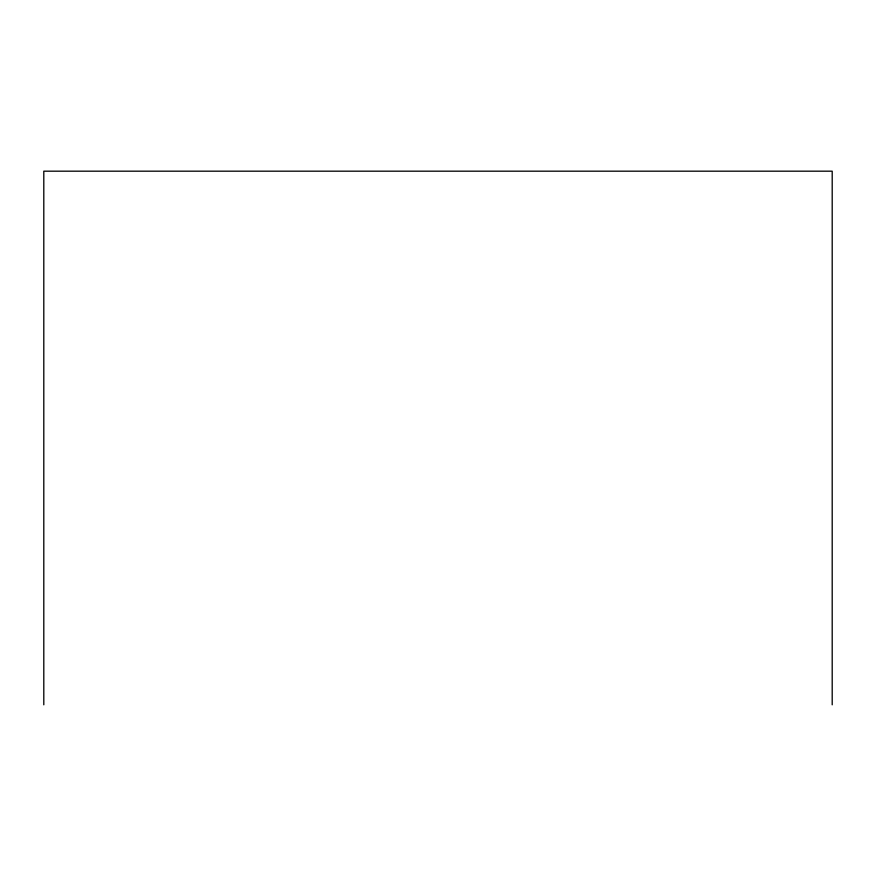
<?xml version="1.0" encoding="UTF-8"?>
<svg xmlns="http://www.w3.org/2000/svg" width="876" height="876" viewBox="0 0 876 876"><rect width="100%" height="100%" fill="white"/><g stroke="black" fill="none" stroke-linecap="round" stroke-linejoin="round"><path stroke-width="1.31" d="M832.2 704.819L832.2 171.181L43.8 171.181L43.8 704.819"/></g></svg>
